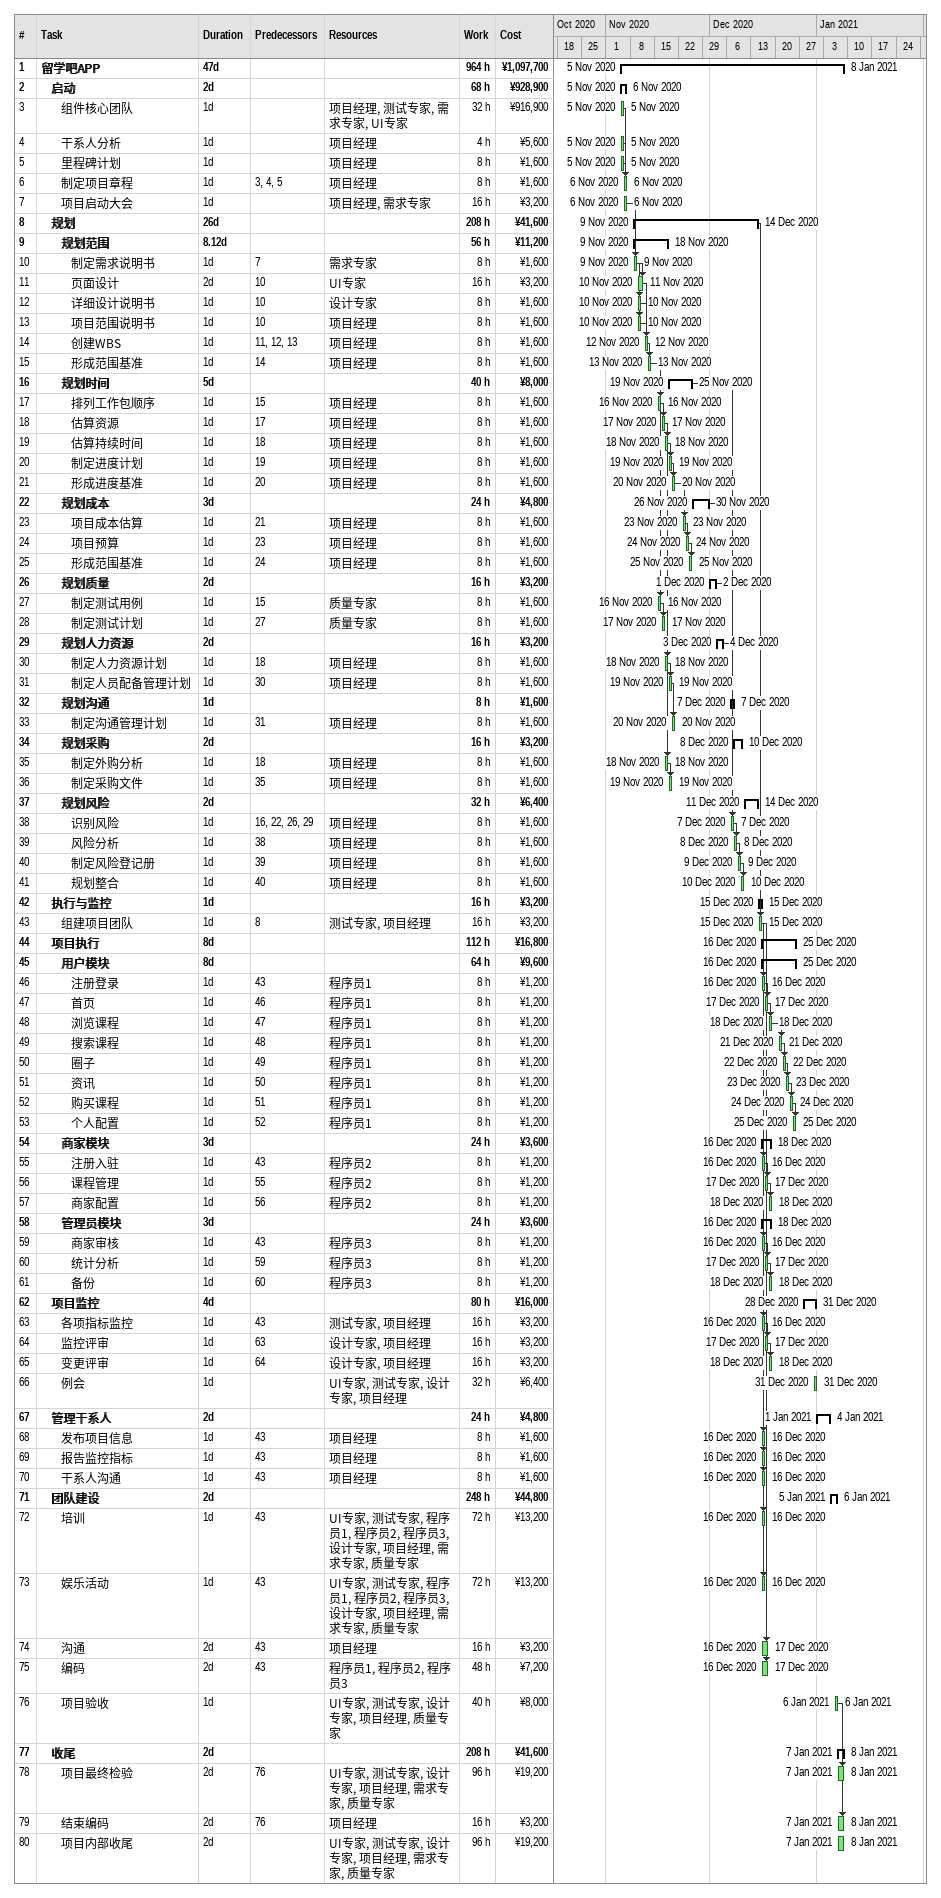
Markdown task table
| ID | Level | Task | Duration | Start | Finish | Predecessors | Resources | Work (h) | Cost (¥) |
|---|---|---|---|---|---|---|---|---|---|
| 1 | 1 | **留学吧APP** | 47d | 2020-11-05 | 2021-01-08 |  |  | 964 | 1097700 |
| 2 | 2 | **启动** | 2d | 2020-11-05 | 2020-11-06 |  |  | 68 | 928900 |
| 3 | 3 | 组件核心团队 | 1d | 2020-11-05 | 2020-11-05 |  | 项目经理, 测试专家, 需求专家, UI专家 | 32 | 916900 |
| 4 | 3 | 干系人分析 | 1d | 2020-11-05 | 2020-11-05 |  | 项目经理 | 4 | 5600 |
| 5 | 3 | 里程碑计划 | 1d | 2020-11-05 | 2020-11-05 |  | 项目经理 | 8 | 1600 |
| 6 | 3 | 制定项目章程 | 1d | 2020-11-06 | 2020-11-06 | 3, 4, 5 | 项目经理 | 8 | 1600 |
| 7 | 3 | 项目启动大会 | 1d | 2020-11-06 | 2020-11-06 |  | 项目经理, 需求专家 | 16 | 3200 |
| 8 | 2 | **规划** | 26d | 2020-11-09 | 2020-12-14 |  |  | 208 | 41600 |
| 9 | 3 | **规划范围** | 8.12d | 2020-11-09 | 2020-11-18 |  |  | 56 | 11200 |
| 10 | 4 | 制定需求说明书 | 1d | 2020-11-09 | 2020-11-09 | 7 | 需求专家 | 8 | 1600 |
| 11 | 4 | 页面设计 | 2d | 2020-11-10 | 2020-11-11 | 10 | UI专家 | 16 | 3200 |
| 12 | 4 | 详细设计说明书 | 1d | 2020-11-10 | 2020-11-10 | 10 | 设计专家 | 8 | 1600 |
| 13 | 4 | 项目范围说明书 | 1d | 2020-11-10 | 2020-11-10 | 10 | 项目经理 | 8 | 1600 |
| 14 | 4 | 创建WBS | 1d | 2020-11-12 | 2020-11-12 | 11, 12, 13 | 项目经理 | 8 | 1600 |
| 15 | 4 | 形成范围基准 | 1d | 2020-11-13 | 2020-11-13 | 14 | 项目经理 | 8 | 1600 |
| 16 | 3 | **规划时间** | 5d | 2020-11-19 | 2020-11-25 |  |  | 40 | 8000 |
| 17 | 4 | 排列工作包顺序 | 1d | 2020-11-16 | 2020-11-16 | 15 | 项目经理 | 8 | 1600 |
| 18 | 4 | 估算资源 | 1d | 2020-11-17 | 2020-11-17 | 17 | 项目经理 | 8 | 1600 |
| 19 | 4 | 估算持续时间 | 1d | 2020-11-18 | 2020-11-18 | 18 | 项目经理 | 8 | 1600 |
| 20 | 4 | 制定进度计划 | 1d | 2020-11-19 | 2020-11-19 | 19 | 项目经理 | 8 | 1600 |
| 21 | 4 | 形成进度基准 | 1d | 2020-11-20 | 2020-11-20 | 20 | 项目经理 | 8 | 1600 |
| 22 | 3 | **规划成本** | 3d | 2020-11-26 | 2020-11-30 |  |  | 24 | 4800 |
| 23 | 4 | 项目成本估算 | 1d | 2020-11-23 | 2020-11-23 | 21 | 项目经理 | 8 | 1600 |
| 24 | 4 | 项目预算 | 1d | 2020-11-24 | 2020-11-24 | 23 | 项目经理 | 8 | 1600 |
| 25 | 4 | 形成范围基准 | 1d | 2020-11-25 | 2020-11-25 | 24 | 项目经理 | 8 | 1600 |
| 26 | 3 | **规划质量** | 2d | 2020-12-01 | 2020-12-02 |  |  | 16 | 3200 |
| 27 | 4 | 制定测试用例 | 1d | 2020-11-16 | 2020-11-16 | 15 | 质量专家 | 8 | 1600 |
| 28 | 4 | 制定测试计划 | 1d | 2020-11-17 | 2020-11-17 | 27 | 质量专家 | 8 | 1600 |
| 29 | 3 | **规划人力资源** | 2d | 2020-12-03 | 2020-12-04 |  |  | 16 | 3200 |
| 30 | 4 | 制定人力资源计划 | 1d | 2020-11-18 | 2020-11-18 | 18 | 项目经理 | 8 | 1600 |
| 31 | 4 | 制定人员配备管理计划 | 1d | 2020-11-19 | 2020-11-19 | 30 | 项目经理 | 8 | 1600 |
| 32 | 3 | **规划沟通** | 1d | 2020-12-07 | 2020-12-07 |  |  | 8 | 1600 |
| 33 | 4 | 制定沟通管理计划 | 1d | 2020-11-20 | 2020-11-20 | 31 | 项目经理 | 8 | 1600 |
| 34 | 3 | **规划采购** | 2d | 2020-12-08 | 2020-12-10 |  |  | 16 | 3200 |
| 35 | 4 | 制定外购分析 | 1d | 2020-11-18 | 2020-11-18 | 18 | 项目经理 | 8 | 1600 |
| 36 | 4 | 制定采购文件 | 1d | 2020-11-19 | 2020-11-19 | 35 | 项目经理 | 8 | 1600 |
| 37 | 3 | **规划风险** | 2d | 2020-12-11 | 2020-12-14 |  |  | 32 | 6400 |
| 38 | 4 | 识别风险 | 1d | 2020-12-07 | 2020-12-07 | 16, 22, 26, 29 | 项目经理 | 8 | 1600 |
| 39 | 4 | 风险分析 | 1d | 2020-12-08 | 2020-12-08 | 38 | 项目经理 | 8 | 1600 |
| 40 | 4 | 制定风险登记册 | 1d | 2020-12-09 | 2020-12-09 | 39 | 项目经理 | 8 | 1600 |
| 41 | 4 | 规划整合 | 1d | 2020-12-10 | 2020-12-10 | 40 | 项目经理 | 8 | 1600 |
| 42 | 2 | **执行与监控** | 1d | 2020-12-15 | 2020-12-15 |  |  | 16 | 3200 |
| 43 | 3 | 组建项目团队 | 1d | 2020-12-15 | 2020-12-15 | 8 | 测试专家, 项目经理 | 16 | 3200 |
| 44 | 2 | **项目执行** | 8d | 2020-12-16 | 2020-12-25 |  |  | 112 | 16800 |
| 45 | 3 | **用户模块** | 8d | 2020-12-16 | 2020-12-25 |  |  | 64 | 9600 |
| 46 | 4 | 注册登录 | 1d | 2020-12-16 | 2020-12-16 | 43 | 程序员1 | 8 | 1200 |
| 47 | 4 | 首页 | 1d | 2020-12-17 | 2020-12-17 | 46 | 程序员1 | 8 | 1200 |
| 48 | 4 | 浏览课程 | 1d | 2020-12-18 | 2020-12-18 | 47 | 程序员1 | 8 | 1200 |
| 49 | 4 | 搜索课程 | 1d | 2020-12-21 | 2020-12-21 | 48 | 程序员1 | 8 | 1200 |
| 50 | 4 | 圈子 | 1d | 2020-12-22 | 2020-12-22 | 49 | 程序员1 | 8 | 1200 |
| 51 | 4 | 资讯 | 1d | 2020-12-23 | 2020-12-23 | 50 | 程序员1 | 8 | 1200 |
| 52 | 4 | 购买课程 | 1d | 2020-12-24 | 2020-12-24 | 51 | 程序员1 | 8 | 1200 |
| 53 | 4 | 个人配置 | 1d | 2020-12-25 | 2020-12-25 | 52 | 程序员1 | 8 | 1200 |
| 54 | 3 | **商家模块** | 3d | 2020-12-16 | 2020-12-18 |  |  | 24 | 3600 |
| 55 | 4 | 注册入驻 | 1d | 2020-12-16 | 2020-12-16 | 43 | 程序员2 | 8 | 1200 |
| 56 | 4 | 课程管理 | 1d | 2020-12-17 | 2020-12-17 | 55 | 程序员2 | 8 | 1200 |
| 57 | 4 | 商家配置 | 1d | 2020-12-18 | 2020-12-18 | 56 | 程序员2 | 8 | 1200 |
| 58 | 3 | **管理员模块** | 3d | 2020-12-16 | 2020-12-18 |  |  | 24 | 3600 |
| 59 | 4 | 商家审核 | 1d | 2020-12-16 | 2020-12-16 | 43 | 程序员3 | 8 | 1200 |
| 60 | 4 | 统计分析 | 1d | 2020-12-17 | 2020-12-17 | 59 | 程序员3 | 8 | 1200 |
| 61 | 4 | 备份 | 1d | 2020-12-18 | 2020-12-18 | 60 | 程序员3 | 8 | 1200 |
| 62 | 2 | **项目监控** | 4d | 2020-12-28 | 2020-12-31 |  |  | 80 | 16000 |
| 63 | 3 | 各项指标监控 | 1d | 2020-12-16 | 2020-12-16 | 43 | 测试专家, 项目经理 | 16 | 3200 |
| 64 | 3 | 监控评审 | 1d | 2020-12-17 | 2020-12-17 | 63 | 设计专家, 项目经理 | 16 | 3200 |
| 65 | 3 | 变更评审 | 1d | 2020-12-18 | 2020-12-18 | 64 | 设计专家, 项目经理 | 16 | 3200 |
| 66 | 3 | 例会 | 1d | 2020-12-31 | 2020-12-31 |  | UI专家, 测试专家, 设计专家, 项目经理 | 32 | 6400 |
| 67 | 2 | **管理干系人** | 2d | 2021-01-01 | 2021-01-04 |  |  | 24 | 4800 |
| 68 | 3 | 发布项目信息 | 1d | 2020-12-16 | 2020-12-16 | 43 | 项目经理 | 8 | 1600 |
| 69 | 3 | 报告监控指标 | 1d | 2020-12-16 | 2020-12-16 | 43 | 项目经理 | 8 | 1600 |
| 70 | 3 | 干系人沟通 | 1d | 2020-12-16 | 2020-12-16 | 43 | 项目经理 | 8 | 1600 |
| 71 | 2 | **团队建设** | 2d | 2021-01-05 | 2021-01-06 |  |  | 248 | 44800 |
| 72 | 3 | 培训 | 1d | 2020-12-16 | 2020-12-16 | 43 | UI专家, 测试专家, 程序员1, 程序员2, 程序员3, 设计专家, 项目经理, 需求专家, 质量专家 | 72 | 13200 |
| 73 | 3 | 娱乐活动 | 1d | 2020-12-16 | 2020-12-16 | 43 | UI专家, 测试专家, 程序员1, 程序员2, 程序员3, 设计专家, 项目经理, 需求专家, 质量专家 | 72 | 13200 |
| 74 | 3 | 沟通 | 2d | 2020-12-16 | 2020-12-17 | 43 | 项目经理 | 16 | 3200 |
| 75 | 3 | 编码 | 2d | 2020-12-16 | 2020-12-17 | 43 | 程序员1, 程序员2, 程序员3 | 48 | 7200 |
| 76 | 3 | 项目验收 | 1d | 2021-01-06 | 2021-01-06 |  | UI专家, 测试专家, 设计专家, 项目经理, 质量专家 | 40 | 8000 |
| 77 | 2 | **收尾** | 2d | 2021-01-07 | 2021-01-08 |  |  | 208 | 41600 |
| 78 | 3 | 项目最终检验 | 2d | 2021-01-07 | 2021-01-08 | 76 | UI专家, 测试专家, 设计专家, 项目经理, 需求专家, 质量专家 | 96 | 19200 |
| 79 | 3 | 结束编码 | 2d | 2021-01-07 | 2021-01-08 | 76 | 项目经理 | 16 | 3200 |
| 80 | 3 | 项目内部收尾 | 2d | 2021-01-07 | 2021-01-08 |  | UI专家, 测试专家, 设计专家, 项目经理, 需求专家, 质量专家 | 96 | 19200 |
